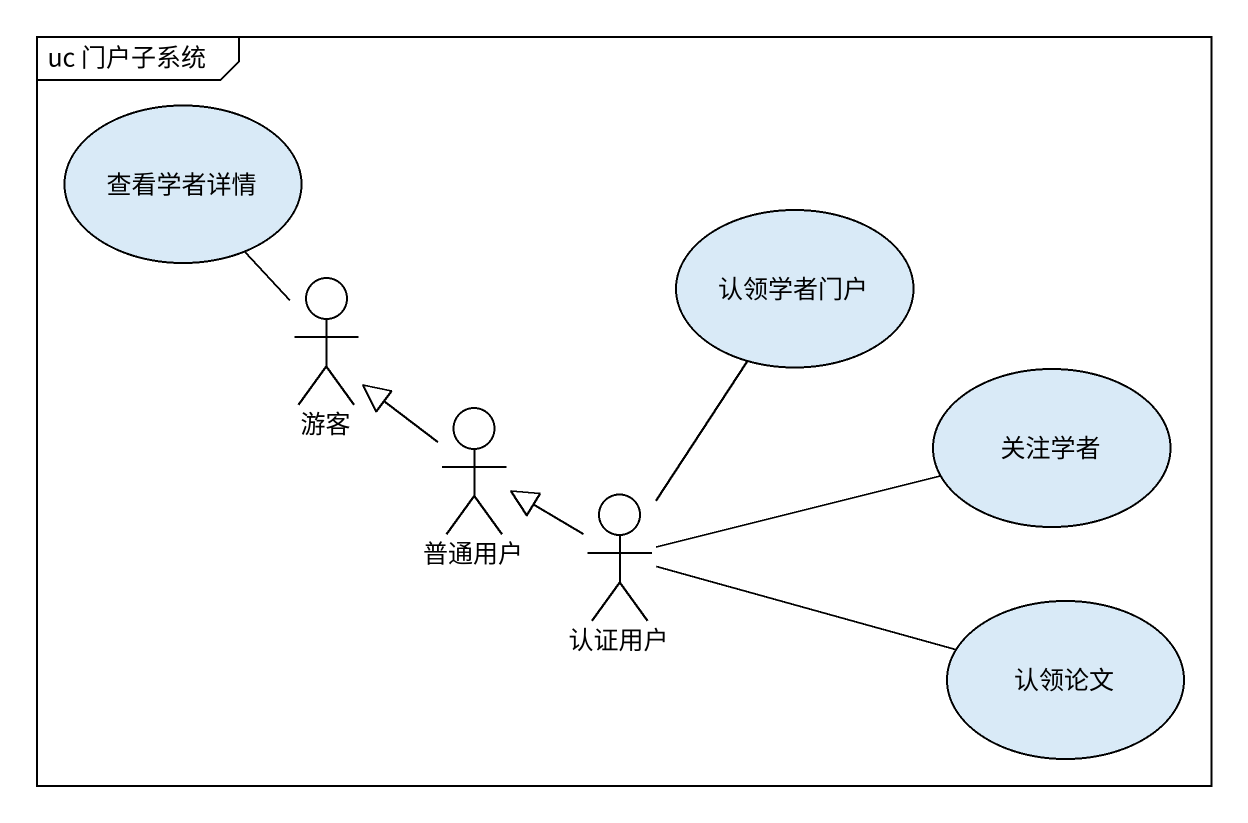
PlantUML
@startuml
mainframe uc 门户子系统
usecase 查看学者详情
usecase 认领学者门户
actor 游客
usecase 关注学者
actor 普通用户
actor 认证用户
usecase 认领论文
游客 -up- 查看学者详情
普通用户 -up-|> 游客
认证用户 -up- 认领学者门户
认证用户 -right- 关注学者
认证用户 -left-|> 普通用户
认证用户 -right- 认领论文
@enduml
